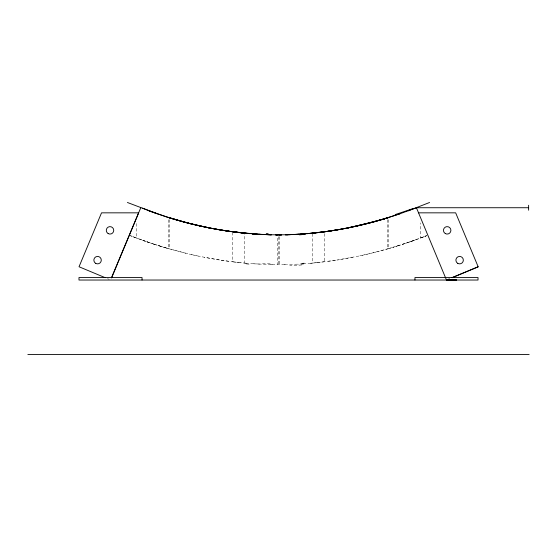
<?xml version="1.0" encoding="UTF-8"?>
<svg xmlns="http://www.w3.org/2000/svg" width="557" height="557" viewBox="0 0 557 557"><rect width="100%" height="100%" fill="white"/><g stroke="black" fill="none" stroke-linecap="round" stroke-linejoin="round"><path stroke-width="0.42" stroke-dasharray="2.79 2.09" d="M449.638 278.66L448.058 279.322L450.432 278.34M426.425 235.771L426.843 235.611M426.014 235.938L424.357 236.579M425.054 236.307L426.523 235.736L417.492 239.162M423.947 236.739L421.872 237.526M422.847 237.157L410.836 241.536M421.454 237.686L420.626 237.992L420.626 222.891M417.075 239.308L415.369 239.928M414.93 240.088L413.141 240.728M412.688 240.889L407.278 242.761M414.046 240.408L397.378 245.978M410.37 241.696L408.476 242.351M407.996 242.518L404.124 243.813M405.036 243.513L390.777 247.983M403.637 243.973L402.662 244.293M395.971 246.417L396.904 246.124M398.805 245.533L391.508 247.768L393.771 247.085M390.353 248.109L390.93 247.935M389.823 248.262L390.534 248.053M389.127 248.464L389.97 248.22M388.814 248.554L377.458 251.673M388.675 248.596L389.197 248.443M375.787 252.105L369.166 253.741M371.241 253.24L388.431 248.666L388.431 219.535M369.444 253.672L360.852 255.628M367.328 254.173L358.771 256.074M358.847 256.06L338.113 259.889L319.14 262.417M352.734 257.299L337.737 259.945M335.857 260.237L328.338 261.31M316.829 262.66L326.458 261.553M318.277 262.507L318.855 262.444M317.699 262.57L315.666 262.779M314.99 262.848L315.777 262.765M314.461 262.897L315.116 262.834M314.566 262.883L311.704 263.155M311.043 263.21L311.551 263.169M312.059 263.12L310.528 263.252M310.792 263.231L303.544 263.788M303.029 263.823L303.927 263.767M302.994 263.83L297.71 264.143M297.278 264.164L286.57 264.554M286.194 264.561L284.885 264.589M284.362 264.596L285.1 264.582M284.543 264.589L277.769 264.638M272.115 264.589L277.734 264.638L277.734 236.711M272.262 264.589L270.806 264.561M271.099 264.568L254.006 263.83M253.532 263.795L254.229 263.844M253.456 263.788L246.473 263.252M246.667 263.273L245.296 263.155M245.957 263.21L241.334 262.779M244.836 263.113L244.377 263.071L244.377 233.752M240.701 262.716L241.487 262.793M239.594 262.605L240.784 262.723M240.171 262.66L230.542 261.553M238.723 262.507L237.178 262.34M236.495 262.263L234.462 262.034M233.78 261.95L216.527 259.506L200.276 256.498M228.662 261.31L221.143 260.237M219.263 259.945L204.266 257.299M198.153 256.06L200.311 256.505M196.029 255.6L198.229 256.074M193.906 255.134L196.148 255.628M194.073 255.176L189.672 254.173M191.991 254.702L187.556 253.672M187.834 253.741L168.186 248.554M185.76 253.24L168.555 248.659L168.569 219.479M168.325 248.596L167.225 248.276M166.94 248.192L167.413 248.331M166.466 248.053L167.03 248.22M166.07 247.935L166.647 248.109M165.875 247.879L166.223 247.983M165.986 247.914L164.628 247.51M160.096 246.124L165.492 247.768L157.715 245.379M164.19 247.378L163.305 247.113M160.966 246.396L151.964 243.513M159.622 245.978L158.195 245.533M157.241 245.226L155.793 244.767M155.306 244.607L153.363 243.973M152.876 243.813L146.63 241.696M154.338 244.293L144.312 240.889M149.722 242.761L142.07 240.088M146.164 241.536L135.546 237.686M143.859 240.728L142.954 240.408M141.631 239.928L139.925 239.308M139.508 239.162L134.153 237.157M135.128 237.526L130.157 235.611M131.946 236.307L130.477 235.736L136.374 237.992L136.374 221.958M107.557 278.66L109.144 279.322M387.783 219.73L387.783 248.854M324.571 233.641L324.571 261.79M312.623 233.773L312.623 263.071M279.266 236.711L279.266 264.638M278.5 236.711L278.5 264.645M232.429 232.366L232.429 261.79M169.217 219.674L169.217 248.854M249.063 264.178A59.669 5.493 0.3 0 1 244.76 263.802M259.548 264.074A40.508 2.917 1.2 0 1 254.723 263.795M270.187 263.851A40.584 3.245 1 0 1 262.006 263.558M301.706 264.993A40.584 5.041 -0.3 0 1 289.71 265.612M303.913 263.955A40.508 3.161 -1 0 1 298.824 264.276M304.31 263.099A59.669 4.414 -1.1 0 1 300.397 263.357"/><path stroke-width="0.84" d="M111.595 277.887L112.18 276.488M112.472 275.785L117.708 263.196M118 262.5L138.651 212.837L101.534 212.837L79.038 266.761L105.182 277.671M111.456 277.769L140.775 207.733M452.012 277.671L478.157 266.761L455.661 212.837L418.544 212.837M452.019 277.685L478.191 266.845M429.593 202.483L408.114 210.866M528.628 207.733L416.42 207.733L399.822 213.818L383.035 219.2M399.919 213.818L383.132 219.2L357.392 225.884M374.638 221.616L348.745 227.722M347.909 227.904L368.316 223.287L388.431 217.592A701.423 509.258 90 0 1 312.623 233.181M340.055 229.359L348.842 227.722M340.285 229.324L327.265 231.399M331.331 230.786L340.153 229.359M322.573 232.011L331.429 230.786M326.499 231.496L307.234 233.634M323.972 231.844L324.571 231.768A705.336 512.099 90 0 0 387.783 217.766M323.666 231.886L322.761 231.997M322.155 232.074L318.827 232.478M313.786 233.021L322.67 232.011M317.915 232.589L316.996 232.687M316.39 232.756L312.289 233.181M312.38 233.174L310.966 233.306M310.639 233.341L311.126 233.292M304.985 233.815L313.883 233.021M309.539 233.439L309.977 233.404M309.316 233.46L308.244 233.557M308.891 233.501L307.589 233.613M306.935 233.668L307.325 233.634M307.262 233.641L307.652 233.606M305.25 233.801L306.009 233.745M304.568 233.856L305.333 233.794M303.983 233.898L304.658 233.849M303.3 233.947L304.219 233.877M299.506 234.205L305.696 233.759M303.516 233.933L302.298 234.017M301.636 234.065L302.458 234.01M301.017 234.107L301.741 234.058M296.164 234.386L305.083 233.815M300.62 234.128L299.165 234.225M298.148 234.281L298.789 234.246M298.406 234.267L296.484 234.372M285.866 234.769L285.511 234.775L298.733 234.239M296.094 234.393L294.883 234.455M294.124 234.49L294.918 234.455M294.124 234.49L292.522 234.56M292.119 234.574L292.564 234.56M287.335 234.734L296.261 234.386M291.708 234.594L292.16 234.574M290.893 234.622L291.346 234.608M290.921 234.622L289.02 234.685M288.672 234.699L289.257 234.678M288.435 234.706L287.196 234.741M286.778 234.748L287.28 234.734M286.932 234.748L285.532 234.775M287.433 234.734L277.316 234.845M281.696 234.817L275.492 234.817M281.139 234.838L281.508 234.838M280.408 234.845L281.355 234.838M280.519 234.845L279.315 234.845M279.684 234.845L269.665 234.734M446.491 280.032L456.42 280.011L446.491 280.032L416.42 207.733M27.85 354.517L529.15 354.517M276.676 234.845L277.414 234.845M276.063 234.838L276.899 234.845M275.562 234.831L276.307 234.838M271.468 234.775L270.451 234.748M270.632 234.755L260.836 234.386M270.096 234.741L268.154 234.685M271.614 234.775L258.427 234.239M268.335 234.692L266.079 234.615M266.107 234.615L264.84 234.567M264.436 234.553L264.881 234.567M263.649 234.518L264.478 234.553M263.677 234.518L262.876 234.483M262.876 234.483L262.082 234.441M261.296 234.406L262.117 234.448M258.97 234.281L260.906 234.386L252.015 233.815M258.594 234.253L259.207 234.295M257.78 234.205L258.135 234.225M257.835 234.212L256.721 234.142M256.345 234.114L255.259 234.044M254.897 234.017L255.364 234.051M254.368 233.982L255.029 234.031M257.647 234.198L234.427 232.011M253.358 233.912L254.034 233.961M252.683 233.856L253.477 233.919M252.342 233.836L252.781 233.863M252.001 233.808L252.432 233.843M249.675 233.62L250.33 233.668M249.083 233.564L249.738 233.62M248.68 233.529L249.348 233.592M248.018 233.474L248.756 233.536M249.905 233.627L230.612 231.482M246.187 233.306L246.821 233.362M245.56 233.244L246.361 233.32M245.7 233.258L244.377 233.132A701.535 509.342 90 0 1 168.576 217.488L188.712 223.246L209.16 227.883M243.994 233.091L240.304 232.701M240.004 232.666L239.085 232.561M243.312 233.021L225.669 230.786M238.48 232.492L234.845 232.053M233.634 231.9L234.239 231.977M233.028 231.816L232.429 231.74A705.434 512.168 -90 0 1 169.217 217.71M229.839 231.385L216.032 229.178M216.945 229.359L225.766 230.786M208.255 227.722L217.042 229.359M199.608 225.884L208.353 227.722M191.009 223.844L199.705 225.884M182.459 221.616L191.107 223.844M173.965 219.2L182.557 221.616M165.54 216.603L174.062 219.2M165.638 216.603L148.886 210.866M157.276 213.818L127.407 202.483M528.628 205.255L528.628 210.212M414.958 280.032L414.958 277.546L478.017 277.546L478.017 280.032L78.983 280.032L78.983 277.546L142.042 277.546L142.042 280.032M412.633 208.673A27.3 0.829 -18.7 0 1 395.136 214.584M169.001 217.634A27.307 1.344 20 0 1 142.481 208.151M301.574 234.678A52.267 4.463 0.8 0 1 299.353 234.824M268.14 233.675A52.274 3.154 0.4 0 1 266.274 233.599M457.757 263.37A3.725 3.725 0 0 0 463.347 260.147A3.725 3.725 0 0 0 457.757 256.923A3.725 3.725 0 0 0 457.757 263.37M445.322 233.578A3.725 3.725 0 0 0 450.905 230.347A3.725 3.725 0 0 0 445.322 227.124A3.725 3.725 0 0 0 445.322 233.578M95.713 263.37A3.725 3.725 0 0 0 101.297 260.147A3.725 3.725 0 0 0 95.713 256.923A3.725 3.725 0 0 0 95.713 263.37M108.149 233.578A3.725 3.725 0 0 0 113.739 230.347A3.725 3.725 0 0 0 108.149 227.124A3.725 3.725 0 0 0 108.149 233.578"/></g></svg>
